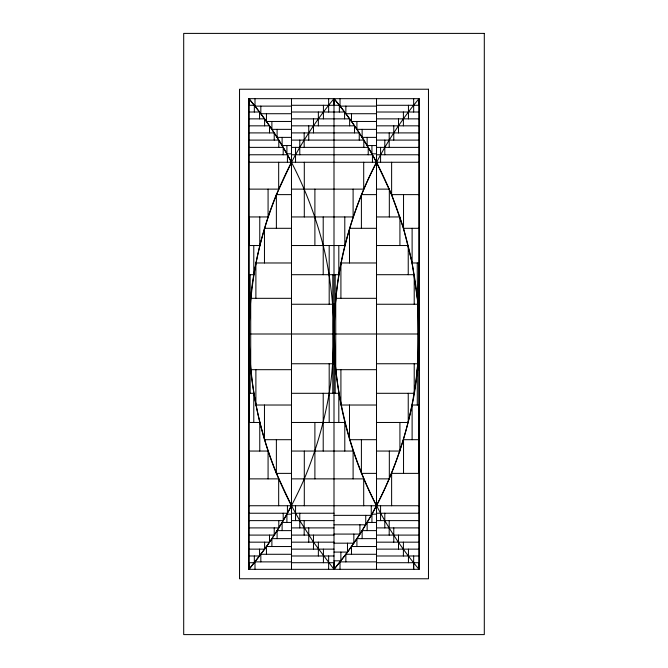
<?xml version="1.0" encoding="UTF-8"?>
<svg xmlns="http://www.w3.org/2000/svg" width="668" height="668" viewBox="0 0 668 668"><rect width="100%" height="100%" fill="white"/><g stroke="black" fill="none" stroke-linecap="round" stroke-linejoin="round"><path stroke-width="1" d="M259.551 118.862L259.551 112.015L248.972 98.672L249.348 105.285M264.603 542.165L264.603 549.138L248.972 569.328L419.195 569.328L419.195 98.672L248.805 98.672L248.805 569.328M269.496 132.907L269.496 125.834L259.551 112.015L248.972 112.015M274.231 140.096L274.231 132.907L269.496 125.834L248.972 125.834M276.377 439.694L276.377 473.378L291.49 505.743L299.773 520.622L313.476 542.165L334 569.328C395.038 496.332 425.524 399.046 417.826 304.249C411.488 229.366 382.238 156.421 334 98.672C317.692 118.328 303.422 139.67 291.49 162.257C273.179 197.511 260.428 235.528 253.782 274.698C246.55 313.943 250.525 353.723 250.174 393.302M278.798 147.377L278.798 140.096L274.231 132.907L248.972 132.907M283.199 154.767L283.199 147.377L278.798 140.096L248.972 140.096M287.432 162.257L287.432 154.767L283.199 147.377L248.972 147.377M295.548 505.743L295.548 520.622M299.773 513.233L299.773 527.904M304.174 535.093L304.174 520.622M304.299 216.95L304.299 162.257M308.741 542.165L308.741 527.904M313.476 549.138L313.476 535.093M314.895 245.532L314.895 189.127M318.369 555.985L318.369 542.165M318.369 125.834L318.369 112.015M323.212 274.698L323.212 216.95M323.421 562.715L323.421 549.138M328.639 98.672L328.639 112.015M328.639 555.985L328.639 569.328M329.19 304.249L329.19 245.532M248.972 549.138L264.603 549.138C280.468 527.311 293.461 503.555 304.299 478.873C315.78 451.368 324.13 422.669 329.19 393.302C335.87 354.048 332.13 313.952 338.81 274.698C349.648 210.387 377.153 148.789 419.028 98.672L419.028 569.328C357.539 496.341 328.998 399.046 334 304.249M339.361 112.015L339.369 105.285L291.49 105.285M344.579 118.862L344.579 112.015L291.49 112.015M347.485 543.176L347.485 552.085L334 569.328L333.624 562.715M354.524 132.907L354.524 125.834L291.49 125.834M359.259 140.096L359.259 132.907L291.49 132.907M361.405 439.694L361.405 473.378L376.51 473.378M363.826 147.377L363.826 140.096L291.49 140.096M368.227 154.767L368.227 147.377L291.49 147.377M371.266 505.743L371.266 515.354L359.918 534.074L347.485 552.085L334 552.085M372.452 162.257L372.452 154.767L291.49 154.767M380.568 505.743L380.568 520.622M384.801 513.233L384.801 527.904M389.202 535.093L389.202 520.622M389.327 216.95L389.327 189.127L376.51 189.127M393.769 542.165L393.769 527.904M398.504 549.138L398.504 535.093M403.397 555.985L403.397 542.165M403.397 125.834L403.397 112.015M408.449 562.715L408.449 549.138M413.659 562.715L413.659 569.328L413.659 555.985M334 334C334.326 274.389 348.997 215.138 376.51 162.257C364.578 139.67 350.308 118.328 334 98.672L334.376 105.285M334 515.354L371.266 515.354C390.438 480.918 404.073 443.594 412.114 405.025C422.502 358.173 416.799 310.395 417.291 262.975M248.972 105.285L254.341 105.285L254.341 112.015M376.51 105.285L419.028 105.285M291.49 106.12L255.001 106.12L248.972 98.672L248.972 569.328C265.279 549.672 279.55 528.33 291.49 505.743C268.528 461.705 254.424 413.225 250.174 363.751L248.888 363.751L248.888 422.468L259.76 422.468L259.76 451.05M376.51 106.12L340.02 106.12L340.02 98.672M376.51 112.015L419.028 112.015M291.49 113.719L260.829 113.719L255.001 106.12L255.001 98.672M376.51 113.719L345.857 113.719L345.857 106.12M248.972 118.862L264.603 118.862L264.603 125.834M291.49 118.862L349.631 118.862L349.631 125.834M376.51 118.862L419.028 118.862M291.49 121.467L266.457 121.467L260.829 113.719L260.829 106.12M376.51 121.467L351.485 121.467L351.485 113.719M376.51 125.834L419.028 125.834M291.49 129.358L271.884 129.358L266.457 121.467L266.457 113.719M376.51 129.358L356.912 129.358L356.912 121.467M376.51 132.907L419.028 132.907M291.49 137.383L277.103 137.383L271.884 129.358L271.884 121.467M376.51 137.383L362.131 137.383L362.131 129.358M376.51 140.096L419.028 140.096M291.49 145.549L282.113 145.549L277.103 137.383L277.103 129.358M376.51 145.549L367.141 145.549L367.141 137.383M376.51 147.377L419.028 147.377M291.49 153.84L286.906 153.84L282.113 145.549L282.113 137.383M376.51 153.84L371.934 153.84L371.934 145.549M248.972 154.767L287.432 154.767C303.138 183.374 315.079 213.944 323.212 245.532C335.169 293.811 335.01 343.87 335.202 393.302M376.51 154.767L419.028 154.767M248.888 162.257L419.112 162.257M248.888 189.127L278.673 189.127L278.673 162.257M291.49 189.127L363.701 189.127L363.701 162.257M291.49 194.622L276.377 194.622C240.263 282.998 240.263 385.002 276.377 473.378L291.49 473.378M376.51 194.622L361.405 194.622L361.405 228.306M419.112 194.622L391.623 194.622L376.51 162.257M291.49 216.95L353.105 216.95L353.105 189.127M376.51 216.95L399.923 216.95L399.923 245.532M291.49 228.306L264.47 228.306L264.47 262.975M376.51 228.306L349.498 228.306L349.498 262.975M419.112 228.306L403.53 228.306L391.623 194.622L391.623 162.257M291.49 245.532L344.788 245.532L344.788 216.95M376.51 245.532L408.24 245.532L408.24 274.698M291.49 262.975L255.886 262.975L255.886 298.32M376.51 262.975L340.914 262.975L340.914 298.32M248.888 274.698L253.782 274.698L253.782 245.532M291.49 274.698L338.81 274.698L338.81 245.532M376.51 274.698L414.218 274.698L414.218 304.249M291.49 298.32L250.709 298.32L250.709 369.68L291.49 369.68M376.51 298.32L335.737 298.32L335.737 369.68L376.51 369.68M291.49 304.249L335.202 304.249L335.202 274.698M376.51 304.249L417.826 304.249L417.826 363.751L376.51 363.751M291.49 363.751L335.202 363.751C339.453 413.225 353.556 461.705 376.51 505.743M248.888 393.302L253.782 393.302L253.782 422.468M291.49 393.302L338.81 393.302L338.81 422.468M376.51 393.302L414.218 393.302L414.218 363.751M291.49 405.025L255.886 405.025L255.886 369.68M376.51 405.025L340.914 405.025L340.914 369.68M291.49 422.468L344.788 422.468L344.788 451.05M376.51 422.468L408.24 422.468L408.24 393.302M291.49 439.694L264.47 439.694L264.47 405.025M376.51 439.694L349.498 439.694L349.498 405.025M419.112 439.694L403.53 439.694L403.53 473.378M291.49 451.05L353.105 451.05L353.105 478.873M376.51 451.05L399.923 451.05L399.923 422.468M291.49 478.873L363.701 478.873L363.701 505.743M376.51 478.873L389.327 478.873L389.327 451.05M248.888 505.743L419.112 505.743M248.972 513.233L287.432 513.233L287.432 505.743M291.49 513.233L334 513.233M376.51 513.233L419.028 513.233M291.49 514.16L286.906 514.16L286.906 522.451M376.51 514.16L371.934 514.16L371.934 522.451M248.972 520.622L283.199 520.622L283.199 513.233M291.49 520.622L334 520.622M376.51 520.622L419.028 520.622M291.49 522.451L282.113 522.451L282.113 530.617M376.51 522.451L367.141 522.451L367.141 530.617M334 524.798L365.73 524.798L365.73 515.354M248.972 527.904L278.798 527.904L278.798 520.622M291.49 527.904L334 527.904M376.51 527.904L419.028 527.904M291.49 530.617L277.103 530.617L277.103 538.642M376.51 530.617L362.131 530.617L362.131 538.642M334 534.074L359.918 534.074L359.918 524.798M248.972 535.093L274.231 535.093L274.231 527.904M291.49 535.093L334 535.093M376.51 535.093L419.028 535.093M291.49 538.642L271.884 538.642L271.884 546.533M376.51 538.642L356.912 538.642L356.912 546.533M248.972 542.165L269.496 542.165L269.496 535.093M291.49 542.165L334 542.165M376.51 542.165L419.028 542.165M334 543.176L353.84 543.176L353.84 534.074M291.49 546.533L266.457 546.533L266.457 554.281M376.51 546.533L351.485 546.533L351.485 554.281M291.49 549.138L334 549.138M376.51 549.138L419.028 549.138M291.49 554.281L260.829 554.281L260.829 561.88M376.51 554.281L345.857 554.281L345.857 561.88M248.972 555.985L259.551 555.985L259.551 549.138M291.49 555.985L334 555.985M376.51 555.985L419.028 555.985M334 560.811L340.872 560.811L340.872 552.085M291.49 561.88L255.001 561.88L255.001 569.328M376.51 561.88L340.02 561.88L340.02 569.328M248.972 562.715L254.341 562.715L254.341 555.985M291.49 562.715L334 562.715M376.51 562.715L419.028 562.715M418.652 98.672L418.652 105.285M418.652 562.715L418.652 569.328M417.291 405.025L417.291 369.68L419.112 369.68L419.112 334L248.888 334L248.888 304.249L250.174 304.249L250.174 274.698M413.659 98.672L413.659 112.015M412.114 228.306L412.114 262.975L417.291 298.32L419.112 298.32L419.112 262.975L412.114 262.975L403.53 228.306L403.53 194.622M412.114 439.694L412.114 405.025L419.112 405.025L419.112 473.378L391.623 473.378L391.623 505.743M408.449 105.285L408.449 118.862M398.504 118.862L398.504 132.907M393.769 125.834L393.769 140.096M389.202 132.907L389.202 147.377M384.801 140.096L384.801 154.767M380.568 147.377L380.568 162.257M376.51 98.672L376.51 569.328M334.376 560.811L334.376 569.328M334 98.672L334 569.328M333.942 304.249L333.942 363.751M333.624 98.672L333.624 105.285M332.798 274.698L332.798 393.302M329.19 363.751L329.19 422.468M323.421 105.285L323.421 118.862M323.212 393.302L323.212 451.05M314.895 422.468L314.895 478.873M313.476 118.862L313.476 132.907M308.741 125.834L308.741 140.096M304.174 132.907L304.174 147.377M304.299 451.05L304.299 505.743M299.773 140.096L299.773 154.767M295.548 147.377L295.548 162.257M291.49 98.672L291.49 569.328M286.906 145.549L286.906 153.84L291.49 162.257L276.377 194.622L276.377 228.306M278.673 505.743L278.673 478.873L248.888 478.873L248.888 451.05L268.077 451.05L268.077 478.873M268.077 189.127L268.077 216.95L248.888 216.95L248.888 245.532L259.76 245.532L259.76 216.95M249.348 562.715L249.348 569.328M484.3 33.4L183.7 33.4L183.7 634.6L484.3 634.6L484.3 33.4M428.472 89.228L239.528 89.228L239.528 578.772L428.472 578.772L428.472 89.228"/></g></svg>
